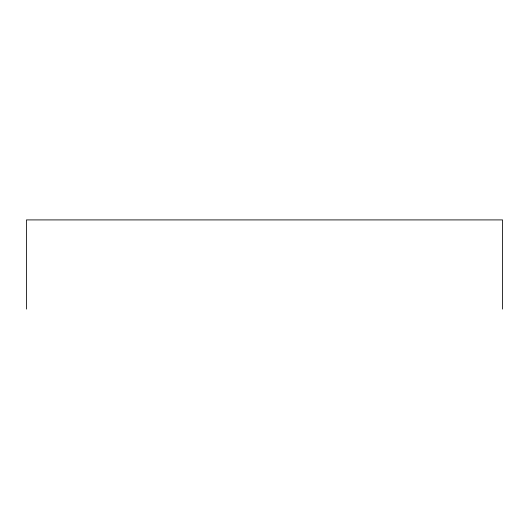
<?xml version="1.0" encoding="UTF-8"?>
<svg xmlns="http://www.w3.org/2000/svg" width="529" height="529" viewBox="0 0 529 529"><rect width="100%" height="100%" fill="white"/><g stroke="black" fill="none" stroke-linecap="round" stroke-linejoin="round"><path stroke-width="0.79" d="M502.55 309.088L502.55 219.912L26.45 219.912L26.45 309.088"/></g></svg>
